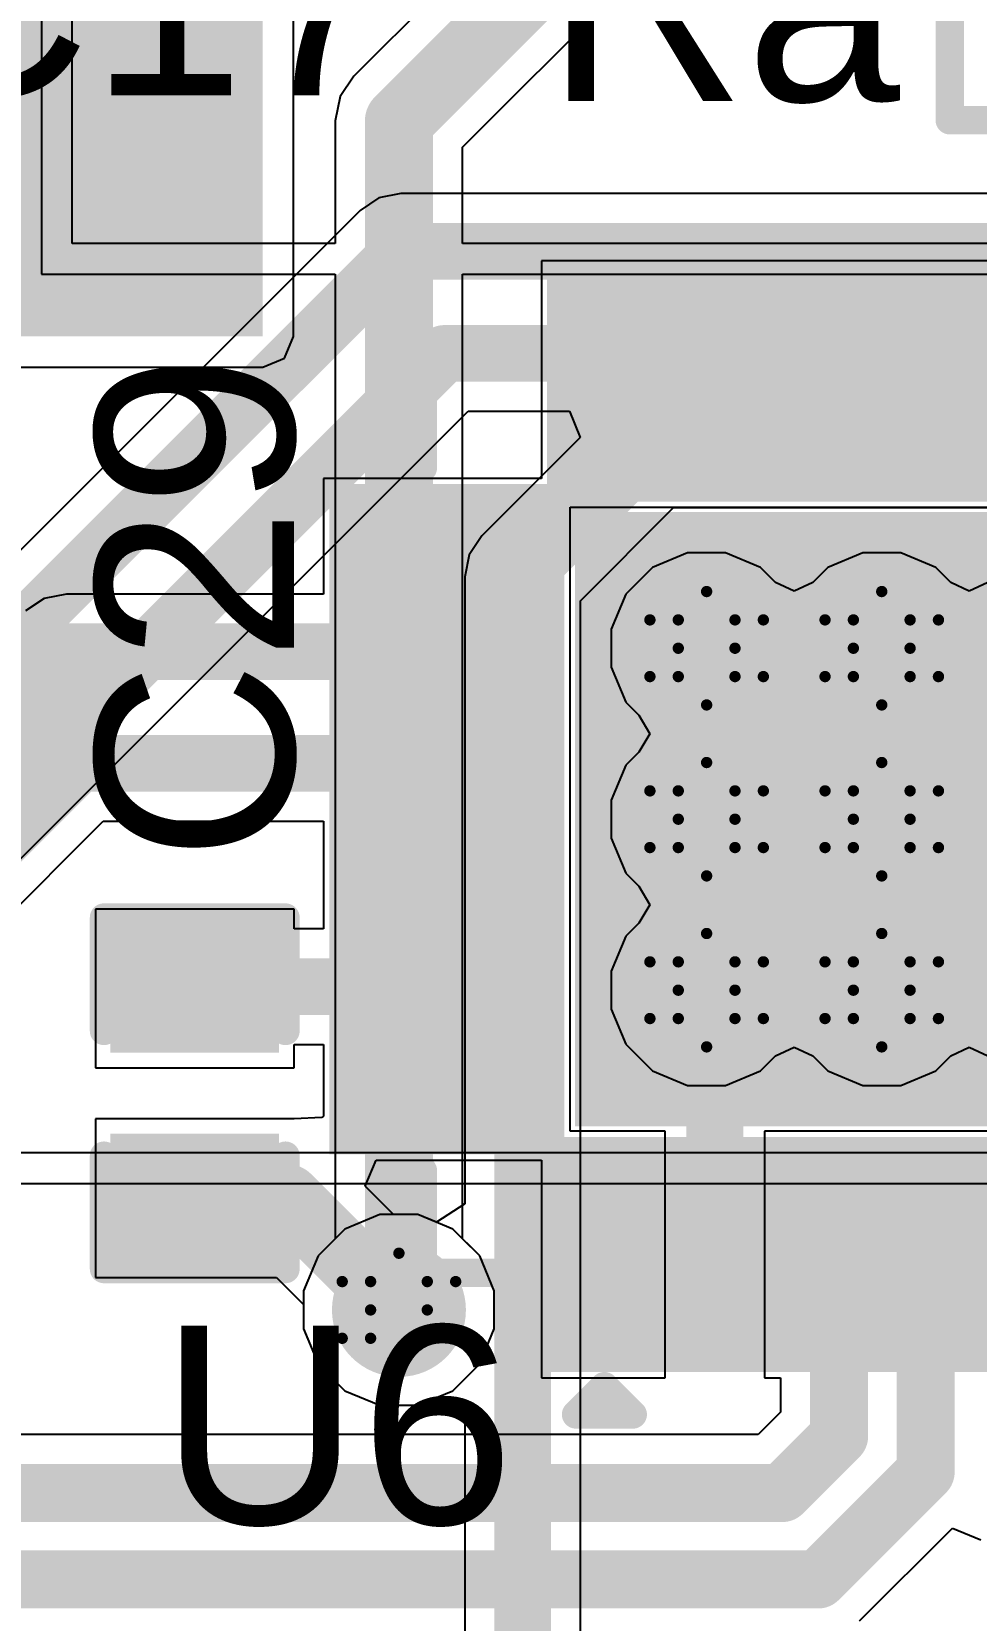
# Model space of a CAD drawing. Header units: inches. Extents: x -4 to 389, y 0 to 108.
# Drawn here: x 28.15 to 32.38, y 37.48 to 44.6 of the extents above; entities that cross this region are included whole.
import ezdxf

# ---------------------------------------------------------------- set-up
doc = ezdxf.new("R2010")
doc.units = ezdxf.units.IN
for name, color, linetype in [('Bottom Layer', 5, 'Continuous'), ('Drill Drawing', 1, 'Continuous'), ('Signal_1', 16, 'Continuous'), ('Signal_2', 76, 'Continuous'), ('Top Layer', 1, 'Continuous'), ('Top Overlay', 2, 'Continuous'), ('Top Paste', 8, 'Continuous'), ('Top Solder', 216, 'Continuous'), ('Via Holes', 16, 'Continuous')]:
    doc.layers.add(name, color=color, linetype=linetype)
doc.styles.add('Arial', font='', dxfattribs={"height": 0.2})
doc.styles.get('Arial').set_extended_font_data('Arial')

msp = doc.modelspace()

# ---------------------------------------------------------------- hatches: boundary and pattern name
at = {"layer": 'Bottom Layer'}
h = msp.add_hatch(color=5, dxfattribs=at)
edge = h.paths.add_edge_path()
edge.add_arc((31.1722, 41.8338), 0.3, 0, 360)
h = msp.add_hatch(color=5, dxfattribs=at)
edge = h.paths.add_edge_path()
edge.add_arc((31.9564, 41.8338), 0.3, 0, 360)
h = msp.add_hatch(color=5, dxfattribs=at)
edge = h.paths.add_edge_path()
edge.add_arc((31.1722, 41.0678), 0.3, 0, 360)
h = msp.add_hatch(color=5, dxfattribs=at)
edge = h.paths.add_edge_path()
edge.add_arc((31.9564, 41.0678), 0.3, 0, 360)
h = msp.add_hatch(color=5, dxfattribs=at)
edge = h.paths.add_edge_path()
edge.add_arc((31.1722, 40.3018), 0.3, 0, 360)
h = msp.add_hatch(color=5, dxfattribs=at)
edge = h.paths.add_edge_path()
edge.add_arc((31.9564, 40.3018), 0.3, 0, 360)
h = msp.add_hatch(color=5, dxfattribs=at)
edge = h.paths.add_edge_path()
edge.add_arc((29.7942, 38.8693), 0.3, 0, 360)
at = {"layer": 'Signal_1'}
h = msp.add_hatch(color=16, dxfattribs=at)
edge = h.paths.add_edge_path()
edge.add_arc((31.1722, 41.8338), 0.3, 0, 360)
h = msp.add_hatch(color=16, dxfattribs=at)
edge = h.paths.add_edge_path()
edge.add_arc((31.9564, 41.8338), 0.3, 0, 360)
h = msp.add_hatch(color=16, dxfattribs=at)
edge = h.paths.add_edge_path()
edge.add_arc((31.1722, 41.0678), 0.3, 0, 360)
h = msp.add_hatch(color=16, dxfattribs=at)
edge = h.paths.add_edge_path()
edge.add_arc((31.9564, 41.0678), 0.3, 0, 360)
h = msp.add_hatch(color=16, dxfattribs=at)
edge = h.paths.add_edge_path()
edge.add_arc((31.1722, 40.3018), 0.3, 0, 360)
h = msp.add_hatch(color=16, dxfattribs=at)
edge = h.paths.add_edge_path()
edge.add_arc((31.9564, 40.3018), 0.3, 0, 360)
h = msp.add_hatch(color=16, dxfattribs=at)
edge = h.paths.add_edge_path()
edge.add_arc((29.7942, 38.8693), 0.3, 0, 360)
at = {"layer": 'Signal_2'}
h = msp.add_hatch(color=76, dxfattribs=at)
edge = h.paths.add_edge_path()
edge.add_arc((31.1722, 41.8338), 0.3, 0, 360)
h = msp.add_hatch(color=76, dxfattribs=at)
edge = h.paths.add_edge_path()
edge.add_arc((31.9564, 41.8338), 0.3, 0, 360)
h = msp.add_hatch(color=76, dxfattribs=at)
edge = h.paths.add_edge_path()
edge.add_arc((31.1722, 41.0678), 0.3, 0, 360)
h = msp.add_hatch(color=76, dxfattribs=at)
edge = h.paths.add_edge_path()
edge.add_arc((31.9564, 41.0678), 0.3, 0, 360)
h = msp.add_hatch(color=76, dxfattribs=at)
edge = h.paths.add_edge_path()
edge.add_arc((31.1722, 40.3018), 0.3, 0, 360)
h = msp.add_hatch(color=76, dxfattribs=at)
edge = h.paths.add_edge_path()
edge.add_arc((31.9564, 40.3018), 0.3, 0, 360)
h = msp.add_hatch(color=76, dxfattribs=at)
edge = h.paths.add_edge_path()
edge.add_arc((29.7942, 38.8693), 0.3, 0, 360)
at = {"layer": 'Top Layer'}
for points in [[(26.289, 43.2308), (29.1846, 43.2308), (29.1846, 49.3776), (26.289, 49.3776)], [(30.559, 42.5928), (30.559, 43.4428), (30.859, 43.4428), (30.859, 42.5928)], [(31.059, 42.5928), (31.059, 43.4428), (31.359, 43.4428), (31.359, 42.5928)], [(31.559, 42.5928), (31.559, 43.4428), (31.859, 43.4428), (31.859, 42.5928)], [(32.059, 42.5928), (32.059, 43.4428), (32.359, 43.4428), (32.359, 42.5928)], [(30.434, 42.1678), (29.584, 42.1678), (29.584, 42.4678), (30.434, 42.4678)], [(33.234, 39.7928), (30.684, 39.7928), (30.684, 42.3428), (33.234, 42.3428)], [(30.434, 41.6678), (29.584, 41.6678), (29.584, 41.9678), (30.434, 41.9678)], [(30.434, 41.1678), (29.584, 41.1678), (29.584, 41.4678), (30.434, 41.4678)], [(30.434, 40.6678), (29.584, 40.6678), (29.584, 40.9678), (30.434, 40.9678)], [(28.5623, 40.5384), (29.1973, 40.5384), (29.1973, 40.0812), (28.5623, 40.0812)], [(30.434, 40.1678), (29.584, 40.1678), (29.584, 40.4678), (30.434, 40.4678)], [(30.434, 39.6678), (29.584, 39.6678), (29.584, 39.9678), (30.434, 39.9678)], [(28.5623, 39.5986), (29.1973, 39.5986), (29.1973, 39.1414), (28.5623, 39.1414)], [(30.559, 38.6928), (30.559, 39.5428), (30.859, 39.5428), (30.859, 38.6928)], [(31.059, 38.6928), (31.059, 39.5428), (31.359, 39.5428), (31.359, 38.6928)], [(31.559, 38.6928), (31.559, 39.5428), (31.859, 39.5428), (31.859, 38.6928)], [(32.059, 38.6928), (32.059, 39.5428), (32.359, 39.5428), (32.359, 38.6928)]]:
    msp.add_hatch(color=1, dxfattribs=at).paths.add_polyline_path(points)
h = msp.add_hatch(color=1, dxfattribs=at)
edge = h.paths.add_edge_path()
edge.add_arc((31.1722, 41.8338), 0.3, 0, 360)
h = msp.add_hatch(color=1, dxfattribs=at)
edge = h.paths.add_edge_path()
edge.add_arc((31.9564, 41.8338), 0.3, 0, 360)
h = msp.add_hatch(color=1, dxfattribs=at)
edge = h.paths.add_edge_path()
edge.add_arc((31.1722, 41.0678), 0.3, 0, 360)
h = msp.add_hatch(color=1, dxfattribs=at)
edge = h.paths.add_edge_path()
edge.add_arc((31.9564, 41.0678), 0.3, 0, 360)
h = msp.add_hatch(color=1, dxfattribs=at)
edge = h.paths.add_edge_path()
edge.add_arc((31.1722, 40.3018), 0.3, 0, 360)
h = msp.add_hatch(color=1, dxfattribs=at)
edge = h.paths.add_edge_path()
edge.add_arc((31.9564, 40.3018), 0.3, 0, 360)
h = msp.add_hatch(color=1, dxfattribs=at)
edge = h.paths.add_edge_path()
edge.add_arc((29.7942, 38.8693), 0.3, 0, 360)
at = {"layer": 'Top Paste'}
for points in [[(30.559, 42.5928), (30.559, 43.4428), (30.859, 43.4428), (30.859, 42.5928)], [(31.059, 42.5928), (31.059, 43.4428), (31.359, 43.4428), (31.359, 42.5928)], [(31.559, 42.5928), (31.559, 43.4428), (31.859, 43.4428), (31.859, 42.5928)], [(32.059, 42.5928), (32.059, 43.4428), (32.359, 43.4428), (32.359, 42.5928)], [(30.434, 42.1678), (29.584, 42.1678), (29.584, 42.4678), (30.434, 42.4678)], [(33.234, 39.7928), (30.684, 39.7928), (30.684, 42.3428), (33.234, 42.3428)], [(30.434, 41.6678), (29.584, 41.6678), (29.584, 41.9678), (30.434, 41.9678)], [(30.434, 41.1678), (29.584, 41.1678), (29.584, 41.4678), (30.434, 41.4678)], [(30.434, 40.6678), (29.584, 40.6678), (29.584, 40.9678), (30.434, 40.9678)], [(28.5623, 40.5384), (29.1973, 40.5384), (29.1973, 40.0812), (28.5623, 40.0812)], [(30.434, 40.1678), (29.584, 40.1678), (29.584, 40.4678), (30.434, 40.4678)], [(30.434, 39.6678), (29.584, 39.6678), (29.584, 39.9678), (30.434, 39.9678)], [(28.5623, 39.5986), (29.1973, 39.5986), (29.1973, 39.1414), (28.5623, 39.1414)], [(30.559, 38.6928), (30.559, 39.5428), (30.859, 39.5428), (30.859, 38.6928)], [(31.059, 38.6928), (31.059, 39.5428), (31.359, 39.5428), (31.359, 38.6928)], [(31.559, 38.6928), (31.559, 39.5428), (31.859, 39.5428), (31.859, 38.6928)], [(32.059, 38.6928), (32.059, 39.5428), (32.359, 39.5428), (32.359, 38.6928)]]:
    msp.add_hatch(color=8, dxfattribs=at).paths.add_polyline_path(points)
at = {"layer": 'Top Solder'}
for points in [[(30.4574, 42.4912), (30.4574, 43.5444), (30.9606, 43.5444), (30.9606, 42.4912)], [(30.9574, 42.4912), (30.9574, 43.5444), (31.4606, 43.5444), (31.4606, 42.4912)], [(31.4574, 42.4912), (31.4574, 43.5444), (31.9606, 43.5444), (31.9606, 42.4912)], [(31.9574, 42.4912), (31.9574, 43.5444), (32.4606, 43.5444), (32.4606, 42.4912)], [(30.5356, 42.0662), (29.4824, 42.0662), (29.4824, 42.5694), (30.5356, 42.5694)], [(33.3356, 39.6912), (30.5824, 39.6912), (30.5824, 42.4444), (33.3356, 42.4444)], [(30.5356, 41.5662), (29.4824, 41.5662), (29.4824, 42.0694), (30.5356, 42.0694)], [(30.5356, 41.0662), (29.4824, 41.0662), (29.4824, 41.5694), (30.5356, 41.5694)], [(30.5356, 40.5662), (29.4824, 40.5662), (29.4824, 41.0694), (30.5356, 41.0694)], [(28.5023, 40.5984), (29.2573, 40.5984), (29.2573, 40.0212), (28.5023, 40.0212)], [(30.5356, 40.0662), (29.4824, 40.0662), (29.4824, 40.5694), (30.5356, 40.5694)], [(30.5356, 39.5662), (29.4824, 39.5662), (29.4824, 40.0694), (30.5356, 40.0694)], [(28.5023, 39.6586), (29.2573, 39.6586), (29.2573, 39.0814), (28.5023, 39.0814)], [(30.4574, 38.5912), (30.4574, 39.6444), (30.9606, 39.6444), (30.9606, 38.5912)], [(30.9574, 38.5912), (30.9574, 39.6444), (31.4606, 39.6444), (31.4606, 38.5912)], [(31.4574, 38.5912), (31.4574, 39.6444), (31.9606, 39.6444), (31.9606, 38.5912)], [(31.9574, 38.5912), (31.9574, 39.6444), (32.4606, 39.6444), (32.4606, 38.5912)]]:
    msp.add_hatch(color=216, dxfattribs=at).paths.add_polyline_path(points)
at = {"layer": 'Via Holes'}
h = msp.add_hatch(color=7, dxfattribs=at)
edge = h.paths.add_edge_path()
edge.add_arc((31.1722, 41.8338), 0.15, 0, 360)
h = msp.add_hatch(color=7, dxfattribs=at)
edge = h.paths.add_edge_path()
edge.add_arc((31.9564, 41.8338), 0.15, 0, 360)
h = msp.add_hatch(color=7, dxfattribs=at)
edge = h.paths.add_edge_path()
edge.add_arc((31.1722, 41.0678), 0.15, 0, 360)
h = msp.add_hatch(color=7, dxfattribs=at)
edge = h.paths.add_edge_path()
edge.add_arc((31.9564, 41.0678), 0.15, 0, 360)
h = msp.add_hatch(color=7, dxfattribs=at)
edge = h.paths.add_edge_path()
edge.add_arc((31.1722, 40.3018), 0.15, 0, 360)
h = msp.add_hatch(color=7, dxfattribs=at)
edge = h.paths.add_edge_path()
edge.add_arc((31.9564, 40.3018), 0.15, 0, 360)
h = msp.add_hatch(color=7, dxfattribs=at)
edge = h.paths.add_edge_path()
edge.add_arc((29.7942, 38.8693), 0.15, 0, 360)

# ---------------------------------------------------------------- linework, layer by layer
at = {"layer": 'Bottom Layer'}
for p, q in [((29.7039, 43.8511), (29.6199, 43.7949)), ((29.803, 43.8708), (29.7039, 43.8511)), ((35.6216, 43.8708), (29.803, 43.8708)), ((29.6199, 43.7949), (23.0155, 37.1906)), ((23.1447, 35.9357), (30.1047, 42.8956)), ((30.1047, 42.8956), (30.5579, 42.8956)), ((30.5579, 42.8956), (30.6065, 42.7783)), ((30.6065, 42.7783), (30.1651, 42.3369)), ((30.6072, 42.0465), (31.0245, 42.4638)), ((31.0245, 42.4638), (36.9824, 42.4638)), ((30.1651, 42.3369), (30.1089, 42.2529)), ((30.1089, 42.2529), (30.0892, 42.1538)), ((30.0892, 42.1538), (30.0892, 39.344)), ((30.6072, 36.3172), (30.6072, 42.0465)), ((29.7093, 39.2963), (29.5523, 39.2312)), ((29.8791, 39.2963), (29.7093, 39.2963)), ((29.9622, 39.2618), (29.8791, 39.2963)), ((30.0892, 39.344), (29.9622, 39.2618)), ((29.5523, 39.2312), (29.4322, 39.1111)), ((29.4322, 39.1111), (29.3672, 38.9542)), ((29.3672, 38.9542), (29.3672, 38.7843)), ((29.3672, 38.7843), (29.4322, 38.6274)), ((29.4322, 38.6274), (29.5523, 38.5073)), ((29.5523, 38.5073), (29.7093, 38.4423)), ((29.7093, 38.4423), (29.8791, 38.4423)), ((29.8791, 38.4423), (29.9622, 38.4767)), ((29.9622, 38.4767), (30.0892, 38.3945)), ((30.0892, 38.3945), (30.0892, 36.4245))]:
    msp.add_line(p, q, dxfattribs=at)
at = {"layer": 'Bottom Layer', "const_width": 0.254}
for points in [[(23.1228, 36.9316), (29.803, 43.6118)], [(29.803, 43.6118), (35.7289, 43.6118)], [(22.9616, 36.1188), (29.9974, 43.1546)], [(29.9974, 43.1546), (36.2458, 43.1546)], [(30.3482, 42.1538), (30.9172, 42.7228)], [(30.9172, 42.7228), (36.9824, 42.7228)], [(30.3482, 36.3172), (30.3482, 42.1538)]]:
    msp.add_lwpolyline(points, dxfattribs=at)
at = {"layer": 'Bottom Layer', "const_width": 0.127}
for points in [[(29.7395, 43.6118, 1), (29.8665, 43.6118, 1)], [(29.7395, 43.6118, 1), (29.8665, 43.6118, 1)], [(29.9339, 43.1546, 1), (30.0609, 43.1546, 1)], [(29.9339, 43.1546, 1), (30.0609, 43.1546, 1)], [(30.8537, 42.7228, 1), (30.9807, 42.7228, 1)], [(30.8537, 42.7228, 1), (30.9807, 42.7228, 1)], [(30.2847, 42.1538, 1), (30.4117, 42.1538, 1)], [(30.2847, 42.1538, 1), (30.4117, 42.1538, 1)]]:
    msp.add_lwpolyline(points, format="xyb", close=True, dxfattribs=at)
at = {"layer": 'Drill Drawing', "const_width": 0.0508}
for points in [[(31.0452, 41.9608), (31.1722, 42.0878)], [(31.1722, 42.0878), (31.2992, 41.9608)], [(31.8294, 41.9608), (31.9564, 42.0878)], [(31.9564, 42.0878), (32.0834, 41.9608)], [(30.9182, 41.9608), (31.0452, 41.8338)], [(30.9182, 41.9608), (31.0452, 41.9608)], [(31.2992, 41.9608), (31.4262, 41.9608)], [(31.2992, 41.8338), (31.4262, 41.9608)], [(31.7024, 41.9608), (31.8294, 41.8338)], [(31.7024, 41.9608), (31.8294, 41.9608)], [(32.0834, 41.9608), (32.2104, 41.9608)], [(32.0834, 41.8338), (32.2104, 41.9608)], [(30.9182, 41.7068), (31.0452, 41.8338)], [(31.2992, 41.8338), (31.4262, 41.7068)], [(31.7024, 41.7068), (31.8294, 41.8338)], [(32.0834, 41.8338), (32.2104, 41.7068)], [(30.9182, 41.7068), (31.0452, 41.7068)], [(31.0452, 41.7068), (31.1722, 41.5798)], [(31.1722, 41.5798), (31.2992, 41.7068)], [(31.2992, 41.7068), (31.4262, 41.7068)], [(31.7024, 41.7068), (31.8294, 41.7068)], [(31.8294, 41.7068), (31.9564, 41.5798)], [(31.9564, 41.5798), (32.0834, 41.7068)], [(32.0834, 41.7068), (32.2104, 41.7068)], [(31.0452, 41.1948), (31.1722, 41.3218)], [(31.1722, 41.3218), (31.2992, 41.1948)], [(31.8294, 41.1948), (31.9564, 41.3218)], [(31.9564, 41.3218), (32.0834, 41.1948)], [(30.9182, 41.1948), (31.0452, 41.0678)], [(30.9182, 41.1948), (31.0452, 41.1948)], [(31.2992, 41.1948), (31.4262, 41.1948)], [(31.2992, 41.0678), (31.4262, 41.1948)], [(31.7024, 41.1948), (31.8294, 41.0678)], [(31.7024, 41.1948), (31.8294, 41.1948)], [(32.0834, 41.1948), (32.2104, 41.1948)], [(32.0834, 41.0678), (32.2104, 41.1948)], [(30.9182, 40.9408), (31.0452, 41.0678)], [(31.2992, 41.0678), (31.4262, 40.9408)], [(31.7024, 40.9408), (31.8294, 41.0678)], [(32.0834, 41.0678), (32.2104, 40.9408)], [(30.9182, 40.9408), (31.0452, 40.9408)], [(31.0452, 40.9408), (31.1722, 40.8138)], [(31.1722, 40.8138), (31.2992, 40.9408)], [(31.2992, 40.9408), (31.4262, 40.9408)], [(31.7024, 40.9408), (31.8294, 40.9408)], [(31.8294, 40.9408), (31.9564, 40.8138)], [(31.9564, 40.8138), (32.0834, 40.9408)], [(32.0834, 40.9408), (32.2104, 40.9408)], [(31.0452, 40.4288), (31.1722, 40.5558)], [(31.1722, 40.5558), (31.2992, 40.4288)], [(31.8294, 40.4288), (31.9564, 40.5558)], [(31.9564, 40.5558), (32.0834, 40.4288)], [(30.9182, 40.4288), (31.0452, 40.3018)], [(30.9182, 40.4288), (31.0452, 40.4288)], [(31.2992, 40.4288), (31.4262, 40.4288)], [(31.2992, 40.3018), (31.4262, 40.4288)], [(31.7024, 40.4288), (31.8294, 40.3018)], [(31.7024, 40.4288), (31.8294, 40.4288)], [(32.0834, 40.4288), (32.2104, 40.4288)], [(32.0834, 40.3018), (32.2104, 40.4288)], [(30.9182, 40.1748), (31.0452, 40.3018)], [(31.2992, 40.3018), (31.4262, 40.1748)], [(31.7024, 40.1748), (31.8294, 40.3018)], [(32.0834, 40.3018), (32.2104, 40.1748)], [(30.9182, 40.1748), (31.0452, 40.1748)], [(31.0452, 40.1748), (31.1722, 40.0478)], [(31.1722, 40.0478), (31.2992, 40.1748)], [(31.2992, 40.1748), (31.4262, 40.1748)], [(31.7024, 40.1748), (31.8294, 40.1748)], [(31.8294, 40.1748), (31.9564, 40.0478)], [(31.9564, 40.0478), (32.0834, 40.1748)], [(32.0834, 40.1748), (32.2104, 40.1748)], [(29.6672, 38.9963), (29.7942, 39.1233)], [(29.7942, 39.1233), (29.9212, 38.9963)], [(29.5402, 38.9963), (29.6672, 38.8693)], [(29.5402, 38.9963), (29.6672, 38.9963)], [(29.9212, 38.9963), (30.0482, 38.9963)], [(29.9212, 38.8693), (30.0482, 38.9963)], [(29.5402, 38.7423), (29.6672, 38.8693)], [(29.9212, 38.8693), (30.0482, 38.7423)], [(29.5402, 38.7423), (29.6672, 38.7423)], [(29.6672, 38.7423), (29.7942, 38.6153)], [(29.7942, 38.6153), (29.9212, 38.7423)], [(29.9212, 38.7423), (30.0482, 38.7423)]]:
    msp.add_lwpolyline(points, dxfattribs=at)
at = {"layer": 'Drill Drawing', "const_width": 0.0254}
for points in [[(31.1595, 42.0878, 1), (31.1849, 42.0878, 1)], [(31.1595, 42.0878, 1), (31.1849, 42.0878, 1)], [(31.9437, 42.0878, 1), (31.9691, 42.0878, 1)], [(31.9437, 42.0878, 1), (31.9691, 42.0878, 1)], [(30.9055, 41.9608, 1), (30.9309, 41.9608, 1)], [(30.9055, 41.9608, 1), (30.9309, 41.9608, 1)], [(31.0325, 41.9608, 1), (31.0579, 41.9608, 1)], [(31.0325, 41.9608, 1), (31.0579, 41.9608, 1)], [(31.2865, 41.9608, 1), (31.3119, 41.9608, 1)], [(31.2865, 41.9608, 1), (31.3119, 41.9608, 1)], [(31.4135, 41.9608, 1), (31.4389, 41.9608, 1)], [(31.4135, 41.9608, 1), (31.4389, 41.9608, 1)], [(31.6897, 41.9608, 1), (31.7151, 41.9608, 1)], [(31.6897, 41.9608, 1), (31.7151, 41.9608, 1)], [(31.8167, 41.9608, 1), (31.8421, 41.9608, 1)], [(31.8167, 41.9608, 1), (31.8421, 41.9608, 1)], [(32.0707, 41.9608, 1), (32.0961, 41.9608, 1)], [(32.0707, 41.9608, 1), (32.0961, 41.9608, 1)], [(32.1977, 41.9608, 1), (32.2231, 41.9608, 1)], [(32.1977, 41.9608, 1), (32.2231, 41.9608, 1)], [(31.0325, 41.8338, 1), (31.0579, 41.8338, 1)], [(31.0325, 41.8338, 1), (31.0579, 41.8338, 1)], [(31.2865, 41.8338, 1), (31.3119, 41.8338, 1)], [(31.2865, 41.8338, 1), (31.3119, 41.8338, 1)], [(31.8167, 41.8338, 1), (31.8421, 41.8338, 1)], [(31.8167, 41.8338, 1), (31.8421, 41.8338, 1)], [(32.0707, 41.8338, 1), (32.0961, 41.8338, 1)], [(32.0707, 41.8338, 1), (32.0961, 41.8338, 1)], [(30.9055, 41.7068, 1), (30.9309, 41.7068, 1)], [(30.9055, 41.7068, 1), (30.9309, 41.7068, 1)], [(31.0325, 41.7068, 1), (31.0579, 41.7068, 1)], [(31.0325, 41.7068, 1), (31.0579, 41.7068, 1)], [(31.2865, 41.7068, 1), (31.3119, 41.7068, 1)], [(31.2865, 41.7068, 1), (31.3119, 41.7068, 1)], [(31.4135, 41.7068, 1), (31.4389, 41.7068, 1)], [(31.4135, 41.7068, 1), (31.4389, 41.7068, 1)], [(31.6897, 41.7068, 1), (31.7151, 41.7068, 1)], [(31.6897, 41.7068, 1), (31.7151, 41.7068, 1)], [(31.8167, 41.7068, 1), (31.8421, 41.7068, 1)], [(31.8167, 41.7068, 1), (31.8421, 41.7068, 1)], [(32.0707, 41.7068, 1), (32.0961, 41.7068, 1)], [(32.0707, 41.7068, 1), (32.0961, 41.7068, 1)], [(32.1977, 41.7068, 1), (32.2231, 41.7068, 1)], [(32.1977, 41.7068, 1), (32.2231, 41.7068, 1)], [(31.1595, 41.5798, 1), (31.1849, 41.5798, 1)], [(31.1595, 41.5798, 1), (31.1849, 41.5798, 1)], [(31.9437, 41.5798, 1), (31.9691, 41.5798, 1)], [(31.9437, 41.5798, 1), (31.9691, 41.5798, 1)], [(31.1595, 41.3218, 1), (31.1849, 41.3218, 1)], [(31.1595, 41.3218, 1), (31.1849, 41.3218, 1)], [(31.9437, 41.3218, 1), (31.9691, 41.3218, 1)], [(31.9437, 41.3218, 1), (31.9691, 41.3218, 1)], [(30.9055, 41.1948, 1), (30.9309, 41.1948, 1)], [(30.9055, 41.1948, 1), (30.9309, 41.1948, 1)], [(31.0325, 41.1948, 1), (31.0579, 41.1948, 1)], [(31.0325, 41.1948, 1), (31.0579, 41.1948, 1)], [(31.2865, 41.1948, 1), (31.3119, 41.1948, 1)], [(31.2865, 41.1948, 1), (31.3119, 41.1948, 1)], [(31.4135, 41.1948, 1), (31.4389, 41.1948, 1)], [(31.4135, 41.1948, 1), (31.4389, 41.1948, 1)], [(31.6897, 41.1948, 1), (31.7151, 41.1948, 1)], [(31.6897, 41.1948, 1), (31.7151, 41.1948, 1)], [(31.8167, 41.1948, 1), (31.8421, 41.1948, 1)], [(31.8167, 41.1948, 1), (31.8421, 41.1948, 1)], [(32.0707, 41.1948, 1), (32.0961, 41.1948, 1)], [(32.0707, 41.1948, 1), (32.0961, 41.1948, 1)], [(32.1977, 41.1948, 1), (32.2231, 41.1948, 1)], [(32.1977, 41.1948, 1), (32.2231, 41.1948, 1)], [(31.0325, 41.0678, 1), (31.0579, 41.0678, 1)], [(31.0325, 41.0678, 1), (31.0579, 41.0678, 1)], [(31.2865, 41.0678, 1), (31.3119, 41.0678, 1)], [(31.2865, 41.0678, 1), (31.3119, 41.0678, 1)], [(31.8167, 41.0678, 1), (31.8421, 41.0678, 1)], [(31.8167, 41.0678, 1), (31.8421, 41.0678, 1)], [(32.0707, 41.0678, 1), (32.0961, 41.0678, 1)], [(32.0707, 41.0678, 1), (32.0961, 41.0678, 1)], [(30.9055, 40.9408, 1), (30.9309, 40.9408, 1)], [(30.9055, 40.9408, 1), (30.9309, 40.9408, 1)], [(31.0325, 40.9408, 1), (31.0579, 40.9408, 1)], [(31.0325, 40.9408, 1), (31.0579, 40.9408, 1)], [(31.2865, 40.9408, 1), (31.3119, 40.9408, 1)], [(31.2865, 40.9408, 1), (31.3119, 40.9408, 1)], [(31.4135, 40.9408, 1), (31.4389, 40.9408, 1)], [(31.4135, 40.9408, 1), (31.4389, 40.9408, 1)], [(31.6897, 40.9408, 1), (31.7151, 40.9408, 1)], [(31.6897, 40.9408, 1), (31.7151, 40.9408, 1)], [(31.8167, 40.9408, 1), (31.8421, 40.9408, 1)], [(31.8167, 40.9408, 1), (31.8421, 40.9408, 1)], [(32.0707, 40.9408, 1), (32.0961, 40.9408, 1)], [(32.0707, 40.9408, 1), (32.0961, 40.9408, 1)], [(32.1977, 40.9408, 1), (32.2231, 40.9408, 1)], [(32.1977, 40.9408, 1), (32.2231, 40.9408, 1)], [(31.1595, 40.8138, 1), (31.1849, 40.8138, 1)], [(31.1595, 40.8138, 1), (31.1849, 40.8138, 1)], [(31.9437, 40.8138, 1), (31.9691, 40.8138, 1)], [(31.9437, 40.8138, 1), (31.9691, 40.8138, 1)], [(31.1595, 40.5558, 1), (31.1849, 40.5558, 1)], [(31.1595, 40.5558, 1), (31.1849, 40.5558, 1)], [(31.9437, 40.5558, 1), (31.9691, 40.5558, 1)], [(31.9437, 40.5558, 1), (31.9691, 40.5558, 1)], [(30.9055, 40.4288, 1), (30.9309, 40.4288, 1)], [(30.9055, 40.4288, 1), (30.9309, 40.4288, 1)], [(31.0325, 40.4288, 1), (31.0579, 40.4288, 1)], [(31.0325, 40.4288, 1), (31.0579, 40.4288, 1)], [(31.2865, 40.4288, 1), (31.3119, 40.4288, 1)], [(31.2865, 40.4288, 1), (31.3119, 40.4288, 1)], [(31.4135, 40.4288, 1), (31.4389, 40.4288, 1)], [(31.4135, 40.4288, 1), (31.4389, 40.4288, 1)], [(31.6897, 40.4288, 1), (31.7151, 40.4288, 1)], [(31.6897, 40.4288, 1), (31.7151, 40.4288, 1)], [(31.8167, 40.4288, 1), (31.8421, 40.4288, 1)], [(31.8167, 40.4288, 1), (31.8421, 40.4288, 1)], [(32.0707, 40.4288, 1), (32.0961, 40.4288, 1)], [(32.0707, 40.4288, 1), (32.0961, 40.4288, 1)], [(32.1977, 40.4288, 1), (32.2231, 40.4288, 1)], [(32.1977, 40.4288, 1), (32.2231, 40.4288, 1)], [(31.0325, 40.3018, 1), (31.0579, 40.3018, 1)], [(31.0325, 40.3018, 1), (31.0579, 40.3018, 1)], [(31.2865, 40.3018, 1), (31.3119, 40.3018, 1)], [(31.2865, 40.3018, 1), (31.3119, 40.3018, 1)], [(31.8167, 40.3018, 1), (31.8421, 40.3018, 1)], [(31.8167, 40.3018, 1), (31.8421, 40.3018, 1)], [(32.0707, 40.3018, 1), (32.0961, 40.3018, 1)], [(32.0707, 40.3018, 1), (32.0961, 40.3018, 1)], [(30.9055, 40.1748, 1), (30.9309, 40.1748, 1)], [(30.9055, 40.1748, 1), (30.9309, 40.1748, 1)], [(31.0325, 40.1748, 1), (31.0579, 40.1748, 1)], [(31.0325, 40.1748, 1), (31.0579, 40.1748, 1)], [(31.2865, 40.1748, 1), (31.3119, 40.1748, 1)], [(31.2865, 40.1748, 1), (31.3119, 40.1748, 1)], [(31.4135, 40.1748, 1), (31.4389, 40.1748, 1)], [(31.4135, 40.1748, 1), (31.4389, 40.1748, 1)], [(31.6897, 40.1748, 1), (31.7151, 40.1748, 1)], [(31.6897, 40.1748, 1), (31.7151, 40.1748, 1)], [(31.8167, 40.1748, 1), (31.8421, 40.1748, 1)], [(31.8167, 40.1748, 1), (31.8421, 40.1748, 1)], [(32.0707, 40.1748, 1), (32.0961, 40.1748, 1)], [(32.0707, 40.1748, 1), (32.0961, 40.1748, 1)], [(32.1977, 40.1748, 1), (32.2231, 40.1748, 1)], [(32.1977, 40.1748, 1), (32.2231, 40.1748, 1)], [(31.1595, 40.0478, 1), (31.1849, 40.0478, 1)], [(31.1595, 40.0478, 1), (31.1849, 40.0478, 1)], [(31.9437, 40.0478, 1), (31.9691, 40.0478, 1)], [(31.9437, 40.0478, 1), (31.9691, 40.0478, 1)], [(29.7815, 39.1233, 1), (29.8069, 39.1233, 1)], [(29.7815, 39.1233, 1), (29.8069, 39.1233, 1)], [(29.5275, 38.9963, 1), (29.5529, 38.9963, 1)], [(29.5275, 38.9963, 1), (29.5529, 38.9963, 1)], [(29.6545, 38.9963, 1), (29.6799, 38.9963, 1)], [(29.6545, 38.9963, 1), (29.6799, 38.9963, 1)], [(29.9085, 38.9963, 1), (29.9339, 38.9963, 1)], [(29.9085, 38.9963, 1), (29.9339, 38.9963, 1)], [(30.0355, 38.9963, 1), (30.0609, 38.9963, 1)], [(30.0355, 38.9963, 1), (30.0609, 38.9963, 1)], [(29.6545, 38.8693, 1), (29.6799, 38.8693, 1)], [(29.6545, 38.8693, 1), (29.6799, 38.8693, 1)], [(29.9085, 38.8693, 1), (29.9339, 38.8693, 1)], [(29.9085, 38.8693, 1), (29.9339, 38.8693, 1)], [(29.5275, 38.7423, 1), (29.5529, 38.7423, 1)], [(29.5275, 38.7423, 1), (29.5529, 38.7423, 1)], [(29.6545, 38.7423, 1), (29.6799, 38.7423, 1)], [(29.6545, 38.7423, 1), (29.6799, 38.7423, 1)], [(29.9085, 38.7423, 1), (29.9339, 38.7423, 1)], [(29.9085, 38.7423, 1), (29.9339, 38.7423, 1)], [(30.0355, 38.7423, 1), (30.0609, 38.7423, 1)], [(30.0355, 38.7423, 1), (30.0609, 38.7423, 1)], [(29.7815, 38.6153, 1), (29.8069, 38.6153, 1)], [(29.7815, 38.6153, 1), (29.8069, 38.6153, 1)]]:
    msp.add_lwpolyline(points, format="xyb", close=True, dxfattribs=at)
at = {"layer": 'Signal_1'}
for p, q in [((31.0872, 42.2608), (30.9303, 42.1958)), ((31.2571, 42.2608), (31.0872, 42.2608)), ((31.414, 42.1958), (31.2571, 42.2608)), ((31.8715, 42.2608), (31.7145, 42.1958)), ((32.0413, 42.2608), (31.8715, 42.2608)), ((32.1983, 42.1958), (32.0413, 42.2608)), ((30.9303, 42.1958), (30.8102, 42.0757)), ((31.4813, 42.1285), (31.414, 42.1958)), ((31.7145, 42.1958), (31.6472, 42.1285)), ((32.2655, 42.1285), (32.1983, 42.1958)), ((30.8102, 42.0757), (30.7452, 41.9187)), ((31.5643, 42.0898), (31.4813, 42.1285)), ((31.6472, 42.1285), (31.5643, 42.0898)), ((32.3485, 42.0898), (32.2655, 42.1285)), ((32.4315, 42.1285), (32.3485, 42.0898)), ((30.7452, 41.9187), (30.7452, 41.7489)), ((30.7452, 41.7489), (30.8102, 41.5919)), ((30.8102, 41.5919), (30.8683, 41.5338)), ((30.8683, 41.5338), (30.9178, 41.4508)), ((30.9178, 41.4508), (30.8683, 41.3678)), ((30.8683, 41.3678), (30.8102, 41.3097)), ((30.8102, 41.3097), (30.7452, 41.1527)), ((30.7452, 41.1527), (30.7452, 40.9829)), ((30.7452, 40.9829), (30.8102, 40.8259)), ((30.8102, 40.8259), (30.8683, 40.7678)), ((30.8683, 40.7678), (30.9178, 40.6848)), ((30.9178, 40.6848), (30.8683, 40.6018)), ((30.8683, 40.6018), (30.8102, 40.5437)), ((30.8102, 40.5437), (30.7452, 40.3867)), ((30.7452, 40.3867), (30.7452, 40.2169)), ((30.7452, 40.2169), (30.8102, 40.0599)), ((30.8102, 40.0599), (30.9303, 39.9398)), ((31.414, 39.9398), (31.4813, 40.0071)), ((31.4813, 40.0071), (31.5643, 40.0459)), ((31.5643, 40.0459), (31.6472, 40.0071)), ((31.6472, 40.0071), (31.7145, 39.9398)), ((32.1983, 39.9398), (32.2655, 40.0071)), ((32.2655, 40.0071), (32.3485, 40.0459)), ((32.3485, 40.0459), (32.4315, 40.0071)), ((30.9303, 39.9398), (31.0872, 39.8748)), ((31.2571, 39.8748), (31.414, 39.9398)), ((31.7145, 39.9398), (31.8715, 39.8748)), ((32.0413, 39.8748), (32.1983, 39.9398)), ((31.0872, 39.8748), (31.2571, 39.8748)), ((31.8715, 39.8748), (32.0413, 39.8748)), ((33.6353, 39.5732), (21.7893, 39.5732)), ((23.2809, 39.4357), (33.4124, 39.4357)), ((29.7093, 39.2963), (29.5523, 39.2312)), ((29.8791, 39.2963), (29.7093, 39.2963)), ((30.0361, 39.2312), (29.8791, 39.2963)), ((29.5523, 39.2312), (29.4322, 39.1111)), ((30.1562, 39.1111), (30.0361, 39.2312)), ((29.4322, 39.1111), (29.3672, 38.9542)), ((30.2212, 38.9542), (30.1562, 39.1111)), ((29.3672, 38.9542), (29.3672, 38.7843)), ((30.2212, 38.7843), (30.2212, 38.9542)), ((29.3672, 38.7843), (29.4322, 38.6274)), ((30.1562, 38.6274), (30.2212, 38.7843)), ((29.4322, 38.6274), (29.5523, 38.5073)), ((30.0361, 38.5073), (30.1562, 38.6274)), ((29.5523, 38.5073), (29.7093, 38.4423)), ((29.8791, 38.4423), (30.0361, 38.5073)), ((29.7093, 38.4423), (29.8791, 38.4423))]:
    msp.add_line(p, q, dxfattribs=at)
at = {"layer": 'Signal_2'}
for p, q in [((32.8401, 47.6448), (29.5928, 44.3974)), ((30.0791, 44.078), (33.243, 47.2419)), ((28.194, 45.8724), (28.194, 43.5102)), ((28.3315, 43.6477), (28.3315, 45.8724)), ((29.5928, 44.3974), (29.531, 44.305)), ((29.531, 44.305), (29.5093, 44.196)), ((29.5093, 44.196), (29.5093, 44.196)), ((29.5093, 44.196), (29.5093, 43.6477)), ((30.0791, 43.6477), (30.0791, 44.078)), ((29.5093, 43.6477), (28.3315, 43.6477)), ((37.9222, 43.6477), (30.0791, 43.6477)), ((28.194, 43.5102), (29.5093, 43.5102)), ((29.5093, 43.5102), (29.5093, 39.1882)), ((30.0791, 39.1882), (30.0791, 43.5102)), ((30.0791, 43.5102), (37.9222, 43.5102)), ((31.0872, 42.2608), (30.9303, 42.1958)), ((31.2571, 42.2608), (31.0872, 42.2608)), ((31.414, 42.1958), (31.2571, 42.2608)), ((31.8715, 42.2608), (31.7145, 42.1958)), ((32.0413, 42.2608), (31.8715, 42.2608)), ((32.1983, 42.1958), (32.0413, 42.2608)), ((30.9303, 42.1958), (30.8102, 42.0757)), ((31.4813, 42.1285), (31.414, 42.1958)), ((31.7145, 42.1958), (31.6472, 42.1285)), ((32.2655, 42.1285), (32.1983, 42.1958)), ((30.8102, 42.0757), (30.7452, 41.9187)), ((31.5643, 42.0898), (31.4813, 42.1285)), ((31.6472, 42.1285), (31.5643, 42.0898)), ((32.3485, 42.0898), (32.2655, 42.1285)), ((32.4315, 42.1285), (32.3485, 42.0898)), ((30.7452, 41.9187), (30.7452, 41.7489)), ((30.7452, 41.7489), (30.8102, 41.5919)), ((30.8102, 41.5919), (30.8683, 41.5338)), ((30.8683, 41.5338), (30.9178, 41.4508)), ((30.9178, 41.4508), (30.8683, 41.3678)), ((30.8683, 41.3678), (30.8102, 41.3097)), ((30.8102, 41.3097), (30.7452, 41.1527)), ((30.7452, 41.1527), (30.7452, 40.9829)), ((30.7452, 40.9829), (30.8102, 40.8259)), ((30.8102, 40.8259), (30.8683, 40.7678)), ((30.8683, 40.7678), (30.9178, 40.6848)), ((30.9178, 40.6848), (30.8683, 40.6018)), ((30.8683, 40.6018), (30.8102, 40.5437)), ((30.8102, 40.5437), (30.7452, 40.3867)), ((30.7452, 40.3867), (30.7452, 40.2169)), ((30.7452, 40.2169), (30.8102, 40.0599)), ((30.8102, 40.0599), (30.9303, 39.9398)), ((31.414, 39.9398), (31.4813, 40.0071)), ((31.4813, 40.0071), (31.5643, 40.0459)), ((31.5643, 40.0459), (31.6472, 40.0071)), ((31.6472, 40.0071), (31.7145, 39.9398)), ((32.1983, 39.9398), (32.2655, 40.0071)), ((32.2655, 40.0071), (32.3485, 40.0459)), ((32.3485, 40.0459), (32.4315, 40.0071)), ((30.9303, 39.9398), (31.0872, 39.8748)), ((31.2571, 39.8748), (31.414, 39.9398)), ((31.7145, 39.9398), (31.8715, 39.8748)), ((32.0413, 39.8748), (32.1983, 39.9398)), ((31.0872, 39.8748), (31.2571, 39.8748)), ((31.8715, 39.8748), (32.0413, 39.8748)), ((29.5093, 39.1882), (29.4322, 39.1111)), ((30.1562, 39.1111), (30.0791, 39.1882)), ((29.4322, 39.1111), (29.3672, 38.9542)), ((30.2212, 38.9542), (30.1562, 39.1111)), ((29.3672, 38.9542), (29.3672, 38.7843)), ((30.2212, 38.7843), (30.2212, 38.9542)), ((29.3672, 38.7843), (29.4322, 38.6274)), ((30.1562, 38.6274), (30.2212, 38.7843)), ((29.4322, 38.6274), (29.5523, 38.5073)), ((30.0361, 38.5073), (30.1562, 38.6274)), ((29.5523, 38.5073), (29.7093, 38.4423)), ((29.8791, 38.4423), (30.0361, 38.5073)), ((29.7093, 38.4423), (29.8791, 38.4423))]:
    msp.add_line(p, q, dxfattribs=at)
at = {"layer": 'Signal_2', "const_width": 0.3048}
for points in [[(29.7942, 44.196), (33.6296, 48.0314)], [(29.7942, 39.0906), (29.7942, 44.196)]]:
    msp.add_lwpolyline(points, dxfattribs=at)
at = {"layer": 'Signal_2', "const_width": 0.1524}
for points in [[(29.718, 44.196, 1), (29.8704, 44.196, 1)], [(29.718, 44.196, 1), (29.8704, 44.196, 1)], [(29.718, 39.0906, 1), (29.8704, 39.0906, 1)]]:
    msp.add_lwpolyline(points, format="xyb", close=True, dxfattribs=at)
at = {"layer": 'Top Layer'}
for p, q in [((29.3221, 43.2308), (29.3221, 49.3776)), ((32.45, 43.5698), (30.432, 43.5698)), ((30.432, 43.5698), (30.432, 42.5948)), ((29.2818, 43.1336), (29.3221, 43.2308)), ((29.1846, 43.0933), (29.2818, 43.1336)), ((26.289, 43.0933), (29.1846, 43.0933)), ((30.432, 42.5948), (29.457, 42.5948)), ((29.457, 42.5948), (29.457, 42.0768)), ((30.561, 41.5408), (30.561, 42.4658)), ((30.561, 42.4658), (33.357, 42.4658)), ((28.305, 42.0768), (28.2059, 42.0571)), ((29.457, 42.0768), (28.305, 42.0768)), ((28.2059, 42.0571), (28.1219, 42.0009)), ((30.561, 40.5408), (30.561, 41.5408)), ((27.9196, 40.5087), (28.4697, 41.0588)), ((28.4697, 41.0588), (29.457, 41.0588)), ((29.457, 41.0588), (29.457, 40.5768)), ((29.3243, 40.6654), (28.4353, 40.6654)), ((28.4353, 40.6654), (28.4353, 39.9542)), ((29.3243, 40.5768), (29.3243, 40.6654)), ((29.457, 40.5768), (29.3243, 40.5768)), ((30.561, 39.6698), (30.561, 40.5408)), ((29.3243, 39.9542), (29.3243, 40.0588)), ((29.3243, 40.0588), (29.457, 40.0588)), ((29.457, 40.0588), (29.457, 39.7379)), ((28.4353, 39.9542), (29.3243, 39.9542)), ((29.3243, 39.7256), (28.4353, 39.7256)), ((28.4353, 39.7256), (28.4353, 39.0144)), ((29.4487, 39.7319), (29.3243, 39.7256)), ((29.3243, 39.7256), (29.3243, 39.7256)), ((29.457, 39.7379), (29.4487, 39.7319)), ((30.986, 39.6698), (30.561, 39.6698)), ((30.986, 38.5658), (30.986, 39.6698)), ((32.44, 39.6698), (31.432, 39.6698)), ((31.432, 39.6698), (31.432, 38.5658)), ((29.6429, 39.4235), (29.6915, 39.5408)), ((29.6915, 39.5408), (30.432, 39.5408)), ((30.432, 39.5408), (30.432, 38.5658)), ((29.7701, 39.2963), (29.6429, 39.4235)), ((29.8791, 39.2963), (29.7701, 39.2963)), ((30.0361, 39.2312), (29.8791, 39.2963)), ((30.1562, 39.1111), (30.0361, 39.2312)), ((30.2212, 38.9542), (30.1562, 39.1111)), ((28.4353, 39.0144), (29.2462, 39.0144)), ((29.2462, 39.0144), (29.3672, 38.8934)), ((30.2212, 38.7843), (30.2212, 38.9542)), ((29.3672, 38.8934), (29.3672, 38.7843)), ((29.3672, 38.7843), (29.4322, 38.6274)), ((30.1562, 38.6274), (30.2212, 38.7843)), ((29.4322, 38.6274), (29.5523, 38.5073)), ((30.0361, 38.5073), (30.1562, 38.6274)), ((29.5523, 38.5073), (29.7093, 38.4423)), ((29.8791, 38.4423), (30.0361, 38.5073)), ((30.432, 38.5658), (30.986, 38.5658)), ((31.432, 38.5658), (31.5031, 38.5658)), ((31.5031, 38.5658), (31.5031, 38.4118)), ((29.7093, 38.4423), (29.8791, 38.4423)), ((31.5031, 38.4118), (31.4027, 38.3114)), ((31.4027, 38.3114), (23.2131, 38.3114)), ((31.8572, 37.4764), (32.273, 37.8922)), ((32.273, 37.8922), (32.4, 37.8396))]:
    msp.add_line(p, q, dxfattribs=at)
for points, const_width in [([(26.8986, 40.4114), (28.305, 41.8178)], 0.254), ([(28.305, 41.8178), (30.009, 41.8178)], 0.254), ([(27.6606, 40.616), (28.3624, 41.3178)], 0.254), ([(28.3624, 41.3178), (30.009, 41.3178)], 0.254), ([(31.209, 40.3178), (31.959, 41.0678)], 0.254), ([(28.8798, 40.3178), (30.009, 40.3178)], 0.254), ([(31.1722, 40.3018), (31.193, 40.3018)], 0.254), ([(31.193, 40.3018), (31.209, 40.3178)], 0.254), ([(31.209, 39.1178), (31.209, 40.3178)], 0.254), ([(28.8798, 39.37), (29.2935, 39.37)], 0.3048), ([(29.2935, 39.37), (29.8925, 38.7709)], 0.3048), ([(31.709, 38.8428), (31.709, 39.1178)], 0.2603), ([(32.209, 38.8428), (32.209, 39.1178)], 0.2603), ([(31.709, 38.8428), (31.7653, 38.7865)], 0.2603), ([(32.1527, 38.7865), (32.209, 38.8428)], 0.2603), ([(31.7653, 38.3032), (31.7653, 38.7865)], 0.2603), ([(32.1527, 38.1428), (32.1527, 38.7865)], 0.2603), ([(31.5113, 38.0492), (31.7653, 38.3032)], 0.2603), ([(31.6718, 37.6619), (32.1527, 38.1428)], 0.2603), ([(23.1045, 38.0492), (31.5113, 38.0492)], 0.2603), ([(22.944, 37.6619), (31.6718, 37.6619)], 0.2603)]:
    msp.add_lwpolyline(points, dxfattribs=dict(at, const_width=const_width))
for points, const_width in [([(28.2415, 41.8178, 1), (28.3685, 41.8178, 1)], 0.127), ([(28.2415, 41.8178, 1), (28.3685, 41.8178, 1)], 0.127), ([(29.9455, 41.8178, 1), (30.0725, 41.8178, 1)], 0.127), ([(28.2989, 41.3178, 1), (28.4259, 41.3178, 1)], 0.127), ([(28.2989, 41.3178, 1), (28.4259, 41.3178, 1)], 0.127), ([(29.9455, 41.3178, 1), (30.0725, 41.3178, 1)], 0.127), ([(31.8955, 41.0678, 1), (32.0225, 41.0678, 1)], 0.127), ([(28.8163, 40.3178, 1), (28.9433, 40.3178, 1)], 0.127), ([(29.9455, 40.3178, 1), (30.0725, 40.3178, 1)], 0.127), ([(31.1087, 40.3018, 1), (31.2357, 40.3018, 1)], 0.127), ([(31.1295, 40.3018, 1), (31.2565, 40.3018, 1)], 0.127), ([(31.1295, 40.3018, 1), (31.2565, 40.3018, 1)], 0.127), ([(31.1455, 40.3178, 1), (31.2725, 40.3178, 1)], 0.127), ([(31.1455, 40.3178, 1), (31.2725, 40.3178, 1)], 0.127), ([(31.1455, 40.3178, 1), (31.2725, 40.3178, 1)], 0.127), ([(28.8036, 39.37, 1), (28.956, 39.37, 1)], 0.1524), ([(29.2173, 39.37, 1), (29.3697, 39.37, 1)], 0.1524), ([(29.2173, 39.37, 1), (29.3697, 39.37, 1)], 0.1524), ([(31.1455, 39.1178, 1), (31.2725, 39.1178, 1)], 0.127), ([(31.6439, 39.1178, 1), (31.7741, 39.1178, 1)], 0.1302), ([(32.1439, 39.1178, 1), (32.2741, 39.1178, 1)], 0.1302), ([(31.6439, 38.8428, 1), (31.7741, 38.8428, 1)], 0.1302), ([(31.6439, 38.8428, 1), (31.7741, 38.8428, 1)], 0.1302), ([(32.1439, 38.8428, 1), (32.2741, 38.8428, 1)], 0.1302), ([(32.1439, 38.8428, 1), (32.2741, 38.8428, 1)], 0.1302), ([(29.8163, 38.7709, 1), (29.9687, 38.7709, 1)], 0.1524), ([(31.7003, 38.7865, 1), (31.8304, 38.7865, 1)], 0.1302), ([(31.7003, 38.7865, 1), (31.8304, 38.7865, 1)], 0.1302), ([(32.0876, 38.7865, 1), (32.2178, 38.7865, 1)], 0.1302), ([(32.0876, 38.7865, 1), (32.2178, 38.7865, 1)], 0.1302), ([(31.7003, 38.3032, 1), (31.8304, 38.3032, 1)], 0.1302), ([(31.7003, 38.3032, 1), (31.8304, 38.3032, 1)], 0.1302), ([(32.0876, 38.1428, 1), (32.2178, 38.1428, 1)], 0.1302), ([(32.0876, 38.1428, 1), (32.2178, 38.1428, 1)], 0.1302), ([(31.4463, 38.0492, 1), (31.5764, 38.0492, 1)], 0.1302), ([(31.4463, 38.0492, 1), (31.5764, 38.0492, 1)], 0.1302), ([(31.6067, 37.6619, 1), (31.7369, 37.6619, 1)], 0.1302), ([(31.6067, 37.6619, 1), (31.7369, 37.6619, 1)], 0.1302)]:
    msp.add_lwpolyline(points, format="xyb", close=True, dxfattribs=dict(at, const_width=const_width))
at = {"layer": 'Top Overlay', "const_width": 0.127}
for points in [[(32.2611, 44.1991), (32.2611, 49.4253)], [(32.2611, 44.1991), (40.0273, 44.1991)], [(29.9016, 43.0998), (30.3334, 43.0998)], [(29.9016, 42.6426), (29.9016, 43.0998)], [(28.4734, 40.6273), (29.2862, 40.6273)], [(28.4734, 40.1193), (28.4734, 40.6273)], [(29.2862, 40.1193), (29.2862, 40.6273)], [(28.4734, 39.0525), (28.4734, 39.5605)], [(29.2862, 39.0525), (29.2862, 39.5605)], [(29.9016, 39.0358), (29.9016, 39.493)], [(28.4734, 39.0525), (29.2862, 39.0525)], [(29.9016, 39.0358), (30.3334, 39.0358)], [(30.5874, 38.4008), (30.7144, 38.5278)], [(30.7144, 38.5278), (30.8414, 38.4008)], [(30.5874, 38.4008), (30.8414, 38.4008)]]:
    msp.add_lwpolyline(points, dxfattribs=at)
at = {"layer": 'Top Overlay', "const_width": 0.0635}
for points in [[(32.2293, 44.1991, 1), (32.2928, 44.1991, 1)], [(32.2293, 44.1991, 1), (32.2928, 44.1991, 1)], [(29.8699, 43.0998, 1), (29.9334, 43.0998, 1)], [(29.8699, 43.0998, 1), (29.9334, 43.0998, 1)], [(30.3017, 43.0998, 1), (30.3652, 43.0998, 1)], [(29.8699, 42.6426, 1), (29.9334, 42.6426, 1)], [(28.4416, 40.6273, 1), (28.5052, 40.6273, 1)], [(28.4416, 40.6273, 1), (28.5052, 40.6273, 1)], [(29.2544, 40.6273, 1), (29.3179, 40.6273, 1)], [(29.2544, 40.6273, 1), (29.3179, 40.6273, 1)], [(28.4416, 40.1193, 1), (28.5052, 40.1193, 1)], [(29.2544, 40.1193, 1), (29.3179, 40.1193, 1)], [(28.4416, 39.5605, 1), (28.5052, 39.5605, 1)], [(29.2544, 39.5605, 1), (29.3179, 39.5605, 1)], [(29.8699, 39.493, 1), (29.9334, 39.493, 1)], [(28.4416, 39.0525, 1), (28.5052, 39.0525, 1)], [(28.4416, 39.0525, 1), (28.5052, 39.0525, 1)], [(29.2544, 39.0525, 1), (29.3179, 39.0525, 1)], [(29.2544, 39.0525, 1), (29.3179, 39.0525, 1)], [(29.8699, 39.0358, 1), (29.9334, 39.0358, 1)], [(29.8699, 39.0358, 1), (29.9334, 39.0358, 1)], [(30.3017, 39.0358, 1), (30.3652, 39.0358, 1)], [(30.6827, 38.5278, 1), (30.7462, 38.5278, 1)], [(30.6827, 38.5278, 1), (30.7462, 38.5278, 1)], [(30.5557, 38.4008, 1), (30.6192, 38.4008, 1)], [(30.5557, 38.4008, 1), (30.6192, 38.4008, 1)], [(30.8097, 38.4008, 1), (30.8732, 38.4008, 1)], [(30.8097, 38.4008, 1), (30.8732, 38.4008, 1)]]:
    msp.add_lwpolyline(points, format="xyb", close=True, dxfattribs=at)

# ---------------------------------------------------------------- texts
at = {"layer": 'Top Overlay', "style": 'Arial'}
for s, p in [('C17', (27.5149, 44.3104)), ('Ra', (30.4506, 44.285)), ('U6', (28.7234, 37.9096))]:
    msp.add_text(s, height=0.889, dxfattribs=at).set_placement(p)
msp.add_text('C29', height=0.889, rotation=90, dxfattribs=at).set_placement((29.3242, 40.8774))

doc.saveas('drawing.dxf')
